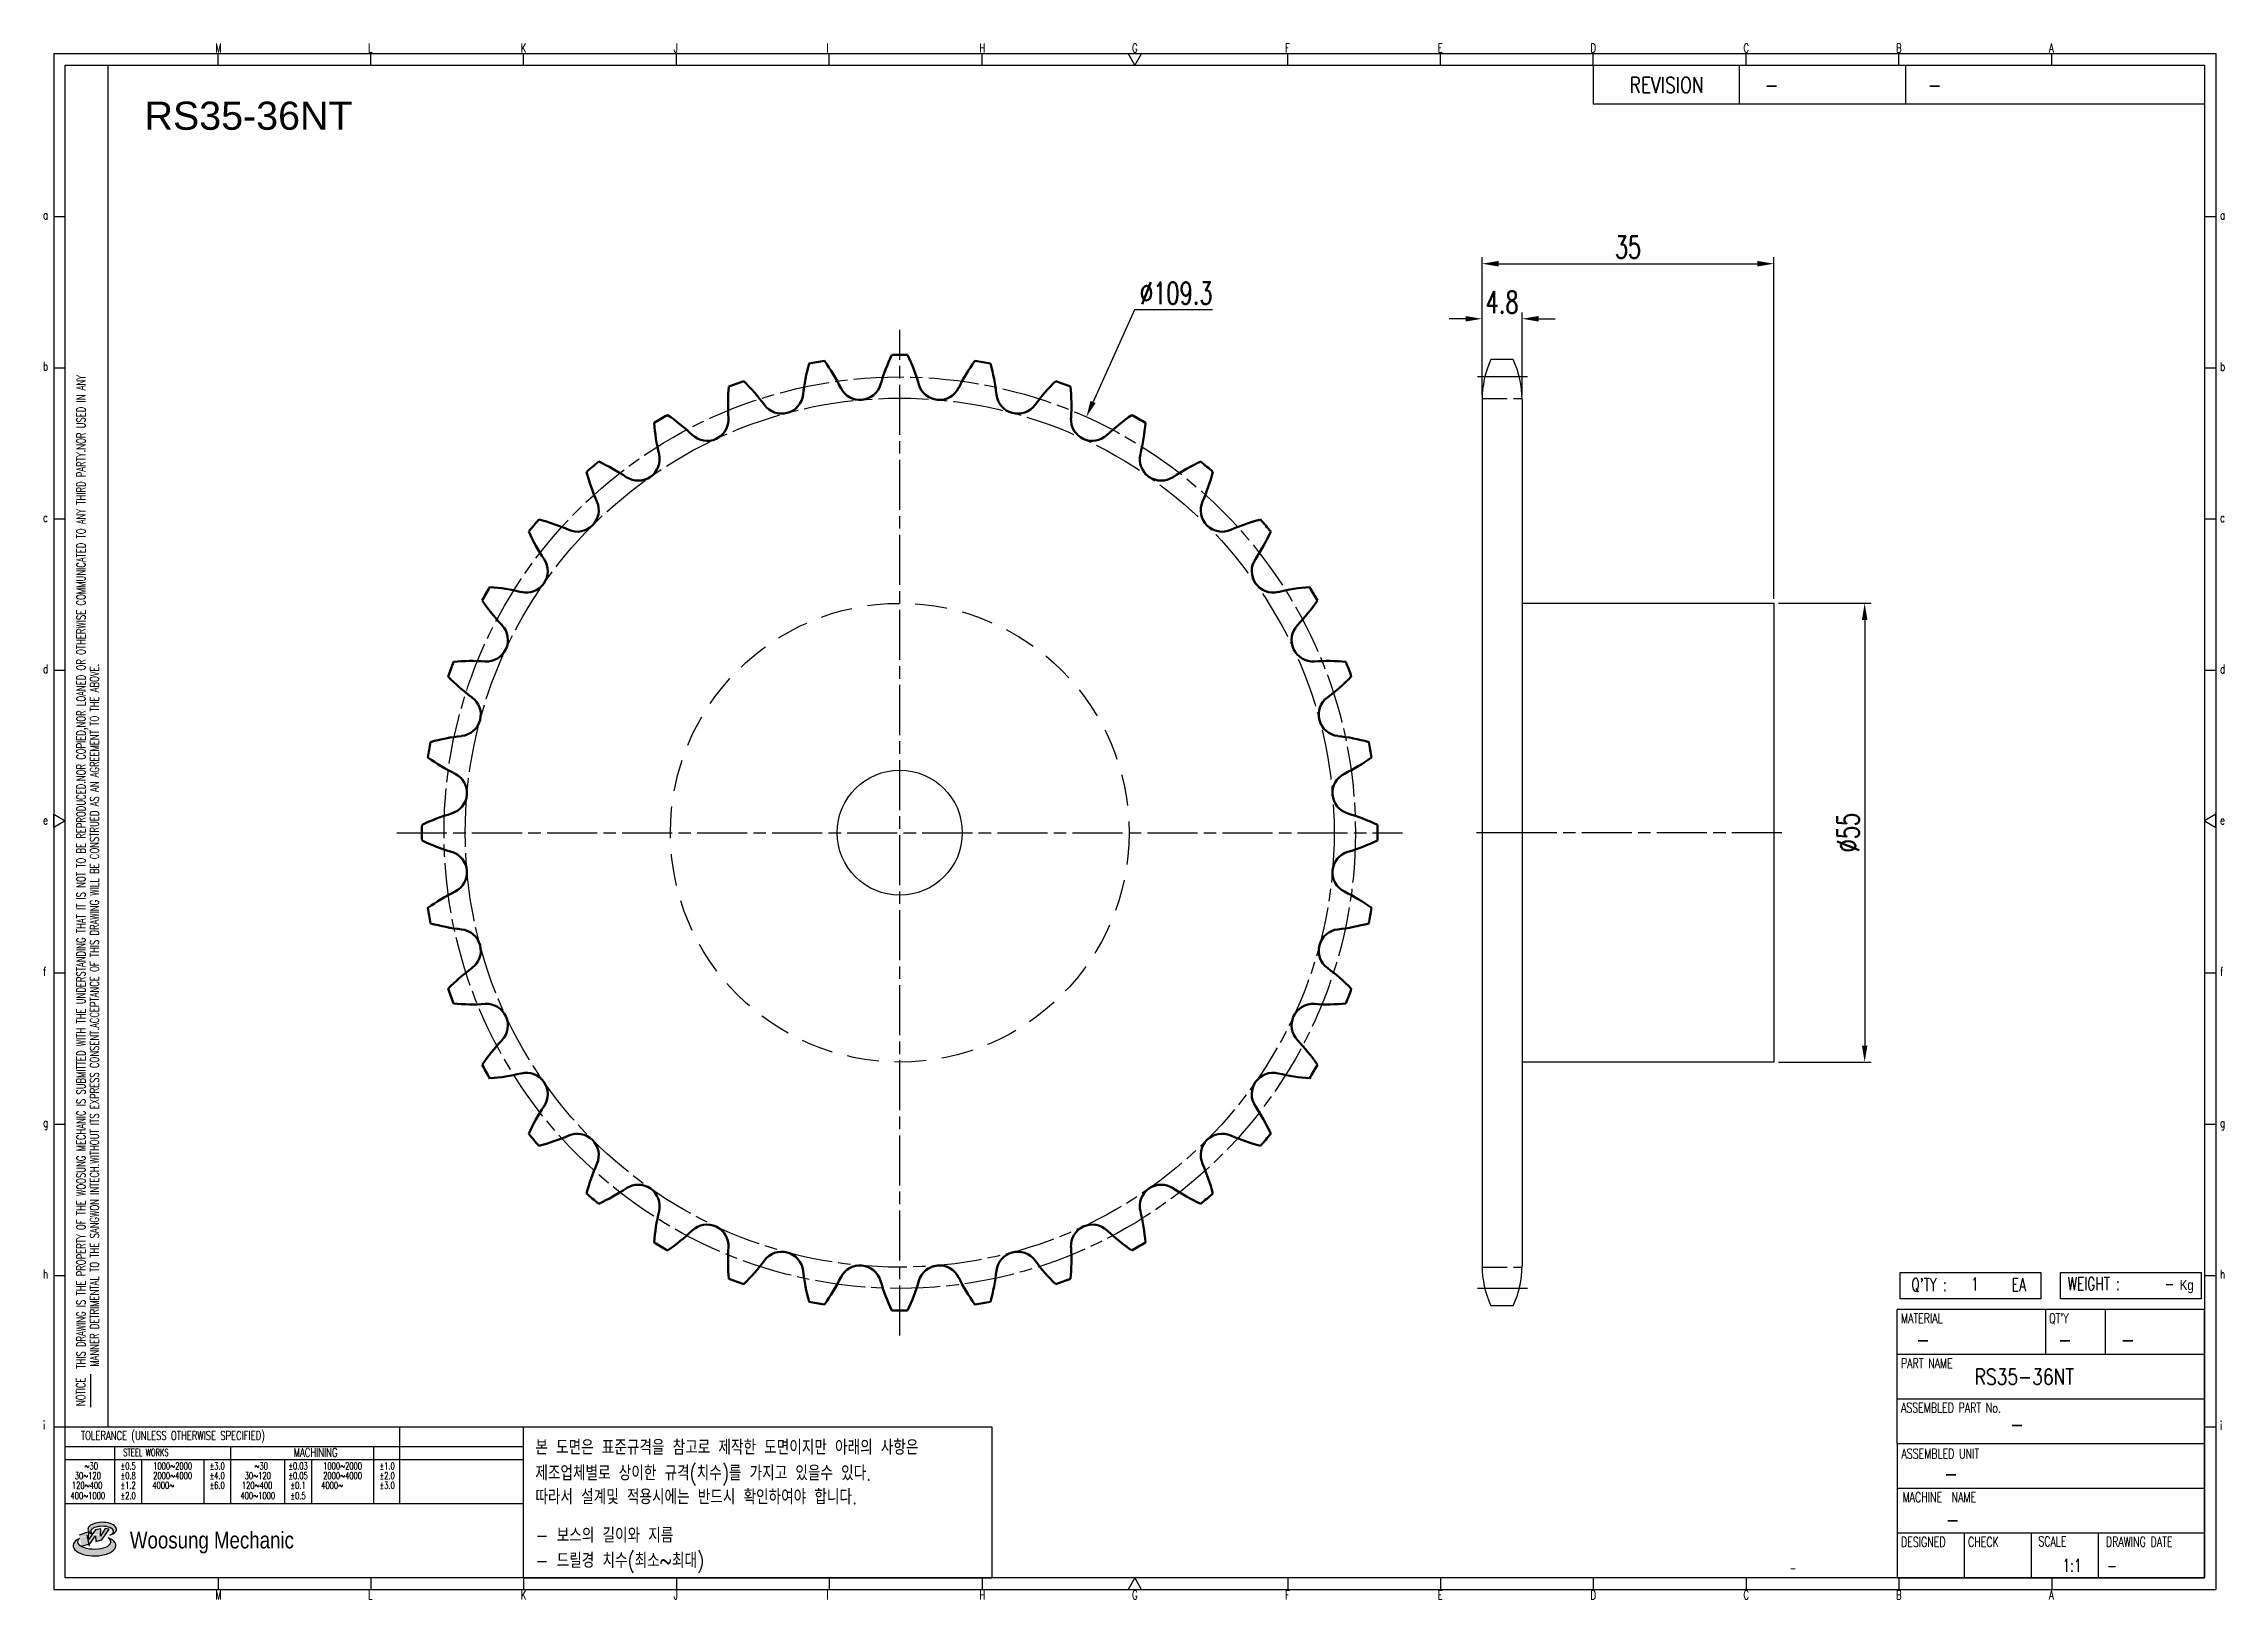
# Model space of a CAD drawing. Header units: millimetres. Extents: x -44811 to -44550, y 1096 to 1283.
import ezdxf
from ezdxf.enums import TextEntityAlignment as Align

# ---------------------------------------------------------------- set-up
doc = ezdxf.new("R2010")
doc.units = ezdxf.units.MM
for name, pattern in [('AM_ISO02W050', [7.5, 6, -1.5]), ('AM_ISO02W050x2', [3.75, 3, -0.75]), ('AM_ISO08W050', [18, 12, -1.5, 3, -1.5]), ('AM_ISO08W050x2', [9, 6, -0.75, 1.5, -0.75]), ('HIDDEN', [9.525, 6.35, -3.175])]:
    doc.linetypes.add(name, pattern=pattern)
for name, color, linetype, lineweight in [('AM_0N', 7, 'Continuous', 50), ('AM_3N', 6, 'AM_ISO02W050', 25), ('AM_7', 4, 'AM_ISO08W050', 25), ('AM_7N', 4, 'AM_ISO08W050', 25)]:
    doc.layers.add(name, color=color, linetype=linetype, lineweight=lineweight)
for name, color, linetype in [('HL', 2, 'HIDDEN'), ('S-DIM', 7, 'Continuous'), ('TITLE', 7, 'Continuous'), ('도면레이아웃', 7, 'Continuous')]:
    doc.layers.add(name, color=color, linetype=linetype)
doc.styles.add('HAN', font='ROMANS.shx', dxfattribs={"width": 0.7, "bigfont": 'whgtxt.shx'})
doc.styles.add('HKD_ST2', font='romans.shx', dxfattribs={"width": 0.7, "height": 4, "bigfont": '@extfont2.shx'})
doc.styles.add('HSG', font='SIMPLEX.shx', dxfattribs={"width": 0.7, "bigfont": 'HSG.shx'})
doc.styles.add('ROMANS', font='romans.shx', dxfattribs={"width": 0.7, "bigfont": 'whgtxt.shx'})
doc.styles.add('SLDTEXTSTYLE4', font='arial.ttf', dxfattribs={"width": 0.8})
doc.styles.get("Standard").update_dxf_attribs({"font": 'arial.ttf'})
doc.dimstyles.new('APP3.5', dxfattribs={"dimscale": 1.1, "dimtxt": 2.4, "dimasz": 1.8, "dimexe": 0.7, "dimexo": 0.5, "dimgap": 0.6, "dimtad": 1, "dimtoh": 1, "dimdec": 1, "dimrnd": 0.01, "dimzin": 9, "dimdsep": 46, "dimtxsty": 'HSG', "dimcen": 0, "dimclrd": 1, "dimclre": 1, "dimclrt": 256, "dimazin": 2, "dimtp": 1, "dimtm": 1, "dimtfac": 0.5, "dimtdec": 1, "dimtofl": 0, "dimtmove": 0, "dimatfit": 3, "dimfxl": 0, "dimtvp": 1, "dimtolj": 2, "dimlwd": -1, "dimlwe": -1, "dimarcsym": 0})

# ---------------------------------------------------------------- blocks, each defined once
blk = doc.blocks.new('SUYWSHJH')
at = {"layer": '도면레이아웃'}
h = blk.add_hatch(color=10, dxfattribs=at)
h.paths.add_polyline_path([(1.544, 35.177), (1.554, 34.966), (1.779, 35.034), (2.054, 35.422), (1.908, 35.446), (1.728, 35.167), (1.741, 35.439), (1.547, 35.405), (1.292, 35.041), (1.295, 35.33), (0.943, 35.208), (1.03, 34.8), (1.336, 34.885)])
edge = h.paths.add_edge_path()
edge.add_ellipse((1.795, 35.421), major_axis=(-0.53, 0), ratio=0.487785, start_angle=122.36065, end_angle=403.39574)
edge.add_line((1.411, 35.244), (1.419, 35.261))
edge.add_ellipse((1.798, 35.344), major_axis=(-0.423, 0), ratio=0.444396, start_angle=131.58977, end_angle=386.19408, ccw=False)
edge = h.paths.add_edge_path()
edge.add_ellipse((1.512, 34.815), major_axis=(-0.793, 0), ratio=0.480113, start_angle=314.67633, end_angle=590.85213)
edge.add_ellipse((1.501, 34.958), major_axis=(-0.62, 0), ratio=0.43311, start_angle=331.7024, end_angle=574.42495, ccw=False)
for p, q in [((0, 90.118), (80.15, 90.118)), ((0, 90.118), (0, 33.191)), ((6.089, 89.693), (6.089, 90.118)), ((11.753, 89.693), (11.753, 90.118)), ((17.418, 89.693), (17.418, 90.118)), ((23.082, 89.693), (23.082, 90.118)), ((28.746, 89.693), (28.746, 90.118)), ((34.411, 89.693), (34.411, 90.118)), ((45.739, 89.693), (45.739, 90.118)), ((51.404, 89.693), (51.404, 90.118)), ((57.068, 89.693), (57.068, 90.118)), ((62.732, 89.693), (62.732, 90.118)), ((68.397, 89.693), (68.397, 90.118)), ((74.061, 89.693), (74.061, 90.118)), ((80.15, 90.118), (80.15, 33.191)), ((0, 84.085), (0.425, 84.085)), ((79.725, 84.085), (80.15, 84.085)), ((0, 78.478), (0.425, 78.478)), ((79.725, 78.478), (80.15, 78.478)), ((0, 72.87), (0.425, 72.87)), ((79.725, 72.87), (80.15, 72.87)), ((0, 67.262), (0.425, 67.262)), ((79.725, 67.262), (80.15, 67.262)), ((0, 56.047), (0.425, 56.047)), ((79.725, 56.047), (80.15, 56.047)), ((0, 50.439), (0.425, 50.439)), ((79.725, 50.439), (80.15, 50.439)), ((0, 44.832), (0.425, 44.832)), ((79.725, 44.832), (80.15, 44.832)), ((1.377, 39.947), (1.377, 41.174)), ((0, 39.224), (0.425, 39.224)), ((79.725, 39.224), (80.15, 39.224)), ((0, 33.191), (80.15, 33.191)), ((6.089, 33.616), (6.089, 33.191)), ((11.753, 33.616), (11.753, 33.191)), ((17.418, 33.616), (17.418, 33.191)), ((23.082, 33.616), (23.082, 33.191)), ((28.746, 33.616), (28.746, 33.191)), ((34.411, 33.616), (34.411, 33.191)), ((45.739, 33.616), (45.739, 33.191)), ((51.404, 33.616), (51.404, 33.191)), ((57.068, 33.616), (57.068, 33.191)), ((62.732, 33.616), (62.732, 33.191)), ((68.397, 33.616), (68.397, 33.191)), ((74.061, 33.616), (74.061, 33.191))]:
    blk.add_line(p, q)
at = {"color": 2}
for p, q in [((2.017, 39.224), (2.017, 89.693)), ((0.425, 39.224), (17.418, 39.224)), ((12.816, 39.224), (12.816, 36.382)), ((17.418, 33.616), (17.418, 39.224)), ((0.425, 38.487), (17.418, 38.487)), ((0.425, 38.012), (17.418, 38.012)), ((2.257, 38.487), (2.257, 36.382)), ((3.257, 38.012), (3.257, 36.382)), ((5.557, 38.012), (5.557, 36.382)), ((6.557, 38.5), (6.557, 36.382)), ((8.557, 38.012), (8.557, 36.382)), ((9.557, 38.026), (9.557, 36.382)), ((11.857, 38.487), (11.857, 36.382)), ((0.425, 36.382), (17.418, 36.382))]:
    blk.add_line(p, q, dxfattribs=at)
at = {"color": 6, "ltscale": 0.5}
for p, q in [((57.068, 89.693), (57.068, 88.246)), ((62.47, 89.693), (62.47, 88.246)), ((68.635, 89.693), (68.635, 88.246)), ((79.725, 88.246), (57.068, 88.246)), ((68.336, 38.59), (68.336, 43.563)), ((79.725, 43.563), (68.336, 43.563)), ((73.827, 43.563), (73.827, 41.905)), ((76.037, 43.563), (76.037, 41.905)), ((79.725, 38.59), (79.725, 43.563)), ((79.725, 41.905), (68.336, 41.905)), ((79.725, 40.248), (68.336, 40.248)), ((68.336, 38.59), (68.336, 33.616)), ((79.725, 38.59), (68.336, 38.59)), ((79.725, 33.616), (79.725, 38.59)), ((79.725, 36.932), (68.336, 36.932)), ((79.725, 35.274), (68.336, 35.274)), ((70.822, 33.616), (70.822, 35.274)), ((73.309, 33.616), (73.309, 35.274)), ((75.796, 33.616), (75.796, 35.274)), ((68.336, 33.616), (79.725, 33.616))]:
    blk.add_line(p, q, dxfattribs=at)
for points in [[(40.075, 89.693), (39.83, 90.118), (40.32, 90.118)], [(0.425, 89.693), (79.725, 89.693), (79.725, 33.616), (0.425, 33.616)], [(0.425, 61.679), (0, 61.433), (0, 61.924)], [(79.725, 61.679), (80.15, 61.433), (80.15, 61.924)], [(40.075, 33.616), (39.83, 33.191), (40.32, 33.191)]]:
    blk.add_lwpolyline(points, close=True)
at = {"layer": 'TITLE', "color": 20}
for p, q in [((68.449, 43.961), (68.449, 44.936)), ((68.449, 44.936), (73.654, 44.936)), ((73.654, 44.936), (73.654, 43.961)), ((74.39, 43.961), (74.39, 44.936)), ((74.39, 44.936), (79.595, 44.936)), ((79.595, 44.936), (79.595, 43.961)), ((73.654, 43.961), (68.449, 43.961)), ((79.595, 43.961), (74.39, 43.961))]:
    blk.add_line(p, q, dxfattribs=at)
at = {"layer": '도면레이아웃'}
for p, q in [((1.295, 35.33), (0.943, 35.208)), ((1.03, 34.8), (1.336, 34.885)), ((1.224, 35.208), (1.311, 34.8)), ((1.224, 35.208), (1.224, 35.208)), ((1.547, 35.405), (1.292, 35.041)), ((1.292, 35.041), (1.295, 35.33)), ((1.336, 34.885), (1.544, 35.177)), ((1.419, 35.261), (1.411, 35.244)), ((1.544, 35.177), (1.554, 34.966)), ((1.741, 35.439), (1.547, 35.405)), ((1.554, 34.966), (1.779, 35.034)), ((1.908, 35.446), (1.728, 35.167)), ((1.728, 35.167), (1.741, 35.439)), ((1.779, 35.034), (2.054, 35.422)), ((2.054, 35.422), (1.908, 35.446))]:
    blk.add_line(p, q, dxfattribs=at)
for centre, major_axis, ratio, start_param, end_param in [((1.795, 35.421), (-0.53, 0), 0.487785, 2.135596, 7.040584), ((1.512, 34.815), (-0.793, 0), 0.480113, 5.492138, 10.312315), ((1.501, 34.958), (-0.62, 0), 0.43311, 5.789299, 10.025607), ((1.798, 35.344), (-0.423, 0), 0.444396, 2.296675, 6.740358)]:
    blk.add_ellipse(centre, major_axis=major_axis, ratio=ratio, start_param=start_param, end_param=end_param, dxfattribs=at)
at = {"color": 4, "style": 'HKD_ST2', "width": 0.7}
for s, p in [('M', (5.988, 90.164)), ('L', (11.652, 90.164)), ('K', (17.316, 90.164)), ('J', (22.981, 90.164)), ('I', (28.645, 90.164)), ('H', (34.309, 90.164)), ('G', (39.974, 90.164)), ('F', (45.638, 90.164)), ('E', (51.302, 90.164)), ('D', (56.967, 90.164)), ('C', (62.631, 90.164)), ('B', (68.295, 90.164)), ('A', (73.96, 90.164)), ('a', (-0.395, 83.976)), ('a', (80.305, 83.97)), ('b', (-0.395, 78.368)), ('b', (80.305, 78.362)), ('c', (-0.395, 72.76)), ('c', (80.305, 72.754)), ('d', (-0.395, 67.153)), ('d', (80.305, 67.147)), ('e', (-0.395, 61.545)), ('e', (80.305, 61.539)), ('f', (-0.395, 55.937)), ('f', (80.305, 55.931)), ('g', (-0.395, 50.33)), ('g', (80.305, 50.324)), ('h', (-0.395, 44.722)), ('h', (80.305, 44.716)), ('i', (-0.395, 39.114)), ('i', (80.305, 39.108)), ('M', (5.988, 32.824)), ('L', (11.652, 32.824)), ('K', (17.316, 32.824)), ('J', (22.981, 32.824)), ('I', (28.645, 32.824)), ('H', (34.309, 32.824)), ('G', (39.974, 32.824)), ('F', (45.638, 32.824)), ('E', (51.302, 32.824)), ('D', (56.967, 32.824)), ('C', (62.631, 32.824)), ('B', (68.295, 32.824)), ('A', (73.96, 32.824))]:
    blk.add_text(s, height=0.326, dxfattribs=at).set_placement(p)
for s, height, style, width, p in [('REVISION', 0.5806, 'HAN', 0.8, (58.415, 88.664)), ('-', 0.581, 'HAN', 0.8, (63.426, 88.664)), ('-', 0.581, 'HAN', 0.8, (69.468, 88.664)), ("Q'TY : ", 0.4746, 'HKD_ST2', 0.7, (68.857, 44.253)), ('1', 0.475, 'HKD_ST2', 0.7, (71.071, 44.275)), ('EA', 0.4746, 'HKD_ST2', 0.7, (72.578, 44.253)), ('WEIGHT : ', 0.4746, 'HKD_ST2', 0.7, (74.65, 44.286)), ('-', 0.581, 'HAN', 0.8, (69.029, 42.157)), ('-', 0.581, 'HAN', 0.8, (74.289, 42.157)), ('-', 0.581, 'HAN', 0.8, (76.623, 42.157)), ('-', 0.581, 'HAN', 0.8, (72.515, 39.013)), ('-', 0.581, 'HAN', 0.8, (70.067, 37.189)), ('-', 0.581, 'HAN', 0.8, (70.126, 35.48)), ('1:1', 0.4746, 'HKD_ST2', 0.7, (74.458, 33.848)), ('-', 0.475, 'HKD_ST2', 0.7, (76.112, 33.837))]:
    blk.add_text(s, height=height, dxfattribs=dict(style=style, width=width)).set_placement(p)
at = {"color": 1, "style": 'HKD_ST2', "width": 0.7}
for s, p in [(' THIS DRAWING IS THE PROPERTY OF THE WOOSUNG MECHANIC IS SUBMITTED WITH THE UNDERSTANDING THAT IT IS NOT TO BE REPRODUCED.NOR COPIED,NOR LOANED OR OTHERWISE COMMUNICATED TO ANY THIRD PARTY.NOR USED IN ANY', (1.173, 41.217)), ('MANNER DETRIMENTAL TO THE SANGWON INTECH.WITHOUT ITS EXPRESS CONSENT.ACCEPTANCE OF THIS DRAWING WILL BE CONSTRUED AS AN AGREEMENT TO THE ABOVE.', (1.672, 41.447))]:
    blk.add_text(s, height=0.326266, rotation=90, dxfattribs=at).set_placement(p)
at = {"style": 'HKD_ST2', "width": 0.7}
blk.add_text('-', height=0.475, dxfattribs=at).set_placement((78.613, 44.286), align=Align.RIGHT)
at = {"color": 4, "style": 'HKD_ST2', "width": 0.7}
for s, height, p in [('MATERIAL', 0.3651, (68.474, 43.425)), ("QT'Y", 0.3651, (73.965, 43.425)), ('PART NAME', 0.3651, (68.474, 41.756)), ('ASSEMBLED PART No.', 0.36511, (68.474, 40.109)), ('ASSEMBLED UNIT', 0.36511, (68.49, 38.408)), ('MACHINE  NAME', 0.36511, (68.532, 36.794)), ('DESIGNED', 0.3651, (68.474, 35.136)), ('CHECK', 0.3651, (70.961, 35.136)), ('SCALE', 0.3651, (73.566, 35.153)), ('DRAWING DATE', 0.36511, (76.071, 35.141))]:
    blk.add_text(s, height=height, dxfattribs=at).set_placement(p, align=Align.TOP_LEFT)
at = {"style": 'HKD_ST2', "width": 0.7}
blk.add_text('NOTICE', height=0.3263, rotation=90, dxfattribs=at).set_placement((1.163, 39.988))
for s, height, style, width, p in [('TOLERANCE (UNLESS OTHERWISE SPECIFIED)', 0.32627, 'HKD_ST2', 0.7, (4.417, 38.896)), ('-', 0.326, 'ROMANS', 0.65, (64.469, 33.975))]:
    blk.add_text(s, height=height, dxfattribs=dict(style=style, width=width)).set_placement(p, align=Align.MIDDLE_CENTER)
at = {"color": 4, "style": 'HKD_ST2', "width": 0.7}
for s, height, p in [('STEEL WORKS', 0.26101, (3.416, 38.268)), ('MACHINING', 0.3263, (9.707, 38.27)), ('%%P0.5', 0.261, (2.757, 37.762)), ('%%P0.8', 0.261, (2.757, 37.411)), ('%%P3.0', 0.261, (6.057, 37.762)), ('%%P4.0', 0.261, (6.057, 37.411)), ('%%P0.03', 0.261, (9.057, 37.762)), ('%%P0.05', 0.261, (9.057, 37.411)), ('%%P1.0', 0.261, (12.357, 37.762)), ('%%P2.0', 0.261, (12.357, 37.411)), ('%%P1.2', 0.261, (2.757, 37.045)), ('%%P2.0', 0.261, (2.757, 36.67)), ('%%P6.0', 0.261, (6.057, 37.045)), ('%%P0.1', 0.261, (9.057, 37.045)), ('%%P0.5', 0.261, (9.057, 36.67)), ('%%P3.0', 0.261, (12.357, 37.045))]:
    blk.add_text(s, height=height, dxfattribs=at).set_placement(p, align=Align.MIDDLE)
for s, height, p in [('30%%126120', 0.261, (1.263, 37.411)), ('%%12630', 0.261, (1.389, 37.762)), ('2000%%1264000', 0.26101, (4.407, 37.411)), ('1000%%1262000', 0.26101, (4.407, 37.762)), ('30%%126120', 0.261, (7.563, 37.411)), ('%%12630', 0.261, (7.689, 37.762)), ('2000%%1264000', 0.26101, (10.707, 37.411)), ('1000%%1262000', 0.26101, (10.707, 37.762)), ('400%%1261000', 0.26101, (1.263, 36.67)), ('120%%126400', 0.26101, (1.237, 37.045)), ('4000%%126', 0.261, (4.061, 37.045)), ('400%%1261000', 0.26101, (7.563, 36.67)), ('120%%126400', 0.26101, (7.537, 37.045)), ('4000%%126', 0.261, (10.321, 37.045))]:
    blk.add_text(s, height=height, dxfattribs=at).set_placement(p, align=Align.MIDDLE_CENTER)
at = {"color": 1, "style": 'SLDTEXTSTYLE4', "width": 0.8}
blk.add_text('Woosung Mechanic', height=0.61957, dxfattribs=at).set_placement((2.822, 34.711))
at = {"layer": 'TITLE', "width": 0.8}
blk.add_text('Kg', height=0.3789, dxfattribs=at).set_placement((78.807, 44.286))
blk = doc.blocks.new('*D395')
at = {"layer": 'Defpoints', "color": 0, "transparency": 16777216}
for p in [(-44633.95, 1249.92), (-44638.75, 1240.22), (-44633.95, 1240.22)]:
    blk.add_point(p, dxfattribs=at)
at = {"layer": 'S-DIM', "color": 1, "transparency": 16777216}
for p, q in [((-44638.75, 1240.77), (-44638.75, 1250.69)), ((-44633.95, 1240.77), (-44633.95, 1250.69)), ((-44640.73, 1249.92), (-44642.71, 1249.92)), ((-44631.97, 1249.92), (-44629.99, 1249.92))]:
    blk.add_line(p, q, dxfattribs=at)
for points in [[(-44640.73, 1250.25), (-44640.73, 1249.59), (-44638.75, 1249.92)], [(-44631.97, 1250.25), (-44631.97, 1249.59), (-44633.95, 1249.92)]]:
    blk.add_solid(points, dxfattribs=at)
at = {"layer": 'S-DIM', "transparency": 16777216, "insert": (-44636.35, 1251.9), "char_height": 2.64, "attachment_point": 5, "style": 'HSG'}
blk.add_mtext('\\A2;4.8', dxfattribs=at)
blk = doc.blocks.new('*D396')
at = {"layer": 'Defpoints', "color": 0, "transparency": 16777216}
for p in [(-44603.75, 1256.52), (-44638.75, 1240.22), (-44603.75, 1215.8)]:
    blk.add_point(p, dxfattribs=at)
at = {"layer": 'S-DIM', "color": 1, "transparency": 16777216}
for p, q in [((-44638.75, 1240.77), (-44638.75, 1257.29)), ((-44636.77, 1256.52), (-44605.73, 1256.52)), ((-44603.75, 1216.35), (-44603.75, 1257.29))]:
    blk.add_line(p, q, dxfattribs=at)
for points in [[(-44636.77, 1256.85), (-44636.77, 1256.19), (-44638.75, 1256.52)], [(-44605.73, 1256.85), (-44605.73, 1256.19), (-44603.75, 1256.52)]]:
    blk.add_solid(points, dxfattribs=at)
at = {"layer": 'S-DIM', "transparency": 16777216, "insert": (-44621.25, 1258.5), "char_height": 2.64, "attachment_point": 5, "style": 'HSG'}
blk.add_mtext('\\A2;35', dxfattribs=at)
blk = doc.blocks.new('*D397')
at = {"layer": 'Defpoints', "color": 0, "transparency": 16777216}
for p in [(-44603.75, 1215.8), (-44603.75, 1160.8), (-44592.87, 1160.8)]:
    blk.add_point(p, dxfattribs=at)
at = {"layer": 'S-DIM', "color": 1, "transparency": 16777216}
for p, q in [((-44603.2, 1215.8), (-44592.1, 1215.8)), ((-44592.87, 1213.82), (-44592.87, 1162.78)), ((-44603.2, 1160.8), (-44592.1, 1160.8))]:
    blk.add_line(p, q, dxfattribs=at)
for points in [[(-44593.2, 1213.82), (-44592.54, 1213.82), (-44592.87, 1215.8)], [(-44593.2, 1162.78), (-44592.54, 1162.78), (-44592.87, 1160.8)]]:
    blk.add_solid(points, dxfattribs=at)
at = {"layer": 'S-DIM', "transparency": 16777216, "insert": (-44594.85, 1188.31), "char_height": 2.64, "attachment_point": 5, "rotation": 90, "style": 'HSG'}
blk.add_mtext('\\A2;%%c55', dxfattribs=at)
blk = doc.blocks.new('*D398')
at = {"layer": 'Defpoints', "color": 0, "transparency": 16777216}
for p in [(-44686.2, 1238.15), (-44730.96, 1138.45)]:
    blk.add_point(p, dxfattribs=at)
at = {"layer": 'S-DIM', "color": 1, "transparency": 16777216}
for p, q in [((-44680.43, 1251.01), (-44685.39, 1239.96)), ((-44671.06, 1251.01), (-44680.43, 1251.01))]:
    blk.add_line(p, q, dxfattribs=at)
blk.add_solid([(-44685.7, 1240.09), (-44685.09, 1239.82), (-44686.2, 1238.15)], dxfattribs=at)
at = {"layer": 'S-DIM', "transparency": 16777216, "insert": (-44675.42, 1252.99), "char_height": 2.64, "attachment_point": 5, "style": 'HSG'}
blk.add_mtext('\\A2;∅109.3', dxfattribs=at)

msp = doc.modelspace()

# ---------------------------------------------------------------- linework, layer by layer
for p, q in [((-44635.02, 1245.02), (-44637.68, 1245.02)), ((-44638.75, 1240.22), (-44638.75, 1136.38)), ((-44633.95, 1240.22), (-44633.95, 1136.38)), ((-44635.02, 1131.58), (-44637.68, 1131.58))]:
    msp.add_line(p, q)
msp.add_lwpolyline([(-44633.95, 1215.8), (-44603.75, 1215.8), (-44603.75, 1160.8), (-44633.95, 1160.8)])
at = {"color": 4}
msp.add_lwpolyline([(-44753.68, 1117.07), (-44697.52, 1117.07), (-44697.52, 1098.93), (-44753.68, 1098.93)], close=True, dxfattribs=at)
msp.add_circle((-44708.58, 1188.3), 7.5)
for centre, start, end in [((-44627.45, 1240.22), 154.8633, 180), ((-44645.25, 1240.22), 0, 25.1367), ((-44627.45, 1136.38), 180, 205.1367), ((-44645.25, 1136.38), 334.8633, 0)]:
    msp.add_arc(centre, 11.3, start, end)
at = {"layer": 'AM_0N'}
for centre, radius, start, end in [((-44708.58, 1188.3), 57.29, 99.054, 100.946), ((-44736.42, 1231.38), 23.16, 26.25, 35.6419), ((-44688.64, 1235.56), 23.16, 154.3581, 163.75), ((-44708.58, 1188.3), 57.29, 89.054, 90.946), ((-44728.52, 1235.56), 23.16, 16.25, 25.6419), ((-44680.74, 1231.38), 23.16, 144.3581, 153.75), ((-44708.58, 1188.3), 57.29, 79.054, 80.946), ((-44708.58, 1188.3), 57.29, 109.054, 110.946), ((-44743.48, 1225.89), 23.16, 36.25, 45.6419), ((-44697.15, 1238.31), 23.16, 164.3581, 173.75), ((-44720.01, 1238.31), 23.16, 6.25, 15.6419), ((-44673.68, 1225.89), 23.16, 134.3581, 143.75), ((-44708.58, 1188.3), 57.29, 69.054, 70.946), ((-44706.01, 1239.53), 23.16, 174.3581, 183.75), ((-44722.73, 1241.11), 2.57, 216.25, 353.75), ((-44713.35, 1242.76), 2.57, 206.25, 343.75), ((-44703.82, 1242.76), 2.57, 196.25, 333.75), ((-44694.43, 1241.11), 2.57, 186.25, 323.75), ((-44711.15, 1239.53), 23.16, 356.25, 5.6419), ((-44708.58, 1188.3), 57.29, 119.054, 120.946), ((-44714.94, 1239.2), 23.16, 184.3581, 193.75), ((-44749.48, 1219.26), 23.16, 46.25, 55.6419), ((-44731.68, 1237.85), 2.57, 226.25, 3.75), ((-44685.48, 1237.85), 2.57, 176.25, 313.75), ((-44667.68, 1219.26), 23.16, 124.3581, 133.75), ((-44708.58, 1188.3), 57.29, 59.054, 60.946), ((-44702.22, 1239.2), 23.16, 346.25, 355.6419), ((-44708.58, 1188.3), 57.29, 129.054, 130.946), ((-44754.23, 1211.69), 23.16, 56.25, 65.6419), ((-44739.94, 1233.08), 2.57, 236.25, 13.75), ((-44677.22, 1233.08), 2.57, 166.25, 303.75), ((-44662.93, 1211.69), 23.16, 114.3581, 123.75), ((-44708.58, 1188.3), 57.29, 49.054, 50.946), ((-44723.69, 1237.32), 23.16, 194.3581, 203.75), ((-44693.47, 1237.32), 23.16, 336.25, 345.6419), ((-44747.24, 1226.96), 2.57, 246.25, 23.75), ((-44669.92, 1226.96), 2.57, 156.25, 293.75), ((-44708.58, 1188.3), 57.29, 139.054, 140.946), ((-44731.97, 1233.95), 23.16, 204.3581, 213.75), ((-44757.6, 1203.41), 23.16, 66.25, 75.6419), ((-44659.56, 1203.41), 23.16, 104.3581, 113.75), ((-44685.19, 1233.95), 23.16, 326.25, 335.6419), ((-44708.58, 1188.3), 57.29, 39.054, 40.946), ((-44753.36, 1219.66), 2.57, 256.25, 33.75), ((-44663.8, 1219.66), 2.57, 146.25, 283.75), ((-44708.58, 1188.3), 57.29, 149.054, 150.946), ((-44739.54, 1229.2), 23.16, 214.3581, 223.75), ((-44759.48, 1194.66), 23.16, 76.25, 85.6419), ((-44657.68, 1194.66), 23.16, 94.3581, 103.75), ((-44677.62, 1229.2), 23.16, 316.25, 325.6419), ((-44708.58, 1188.3), 57.29, 29.054, 30.946), ((-44758.13, 1211.4), 2.57, 266.25, 43.75), ((-44659.03, 1211.4), 2.57, 136.25, 273.75), ((-44708.58, 1188.3), 57.29, 159.054, 160.946), ((-44759.81, 1185.73), 23.16, 86.25, 95.6419), ((-44657.35, 1185.73), 23.16, 84.3581, 93.75), ((-44708.58, 1188.3), 57.29, 19.054, 20.946), ((-44746.17, 1223.2), 23.16, 224.3581, 233.75), ((-44670.99, 1223.2), 23.16, 306.25, 315.6419), ((-44761.39, 1202.45), 2.57, 276.25, 53.75), ((-44655.77, 1202.45), 2.57, 126.25, 263.75), ((-44708.58, 1188.3), 57.29, 169.054, 170.946), ((-44758.59, 1176.87), 23.16, 96.25, 105.6419), ((-44658.58, 1176.87), 23.16, 74.3581, 83.75), ((-44708.58, 1188.3), 57.29, 9.054, 10.946), ((-44751.66, 1216.14), 23.16, 234.3581, 243.75), ((-44763.04, 1193.07), 2.57, 286.25, 63.75), ((-44654.12, 1193.07), 2.57, 116.25, 253.75), ((-44665.5, 1216.14), 23.16, 296.25, 305.6419), ((-44755.84, 1168.36), 23.16, 106.25, 115.6419), ((-44661.32, 1168.36), 23.16, 64.3581, 73.75), ((-44708.58, 1188.3), 57.29, 179.054, 180.946), ((-44755.84, 1208.24), 23.16, 244.3581, 253.75), ((-44661.32, 1208.24), 23.16, 286.25, 295.6419), ((-44708.58, 1188.3), 57.29, 359.054, 0.946), ((-44763.04, 1183.54), 2.57, 296.25, 73.75), ((-44654.12, 1183.54), 2.57, 106.25, 243.75), ((-44751.66, 1160.46), 23.16, 116.25, 125.6419), ((-44665.5, 1160.46), 23.16, 54.3581, 63.75), ((-44708.58, 1188.3), 57.29, 189.054, 190.946), ((-44758.59, 1199.73), 23.16, 254.3581, 263.75), ((-44658.58, 1199.73), 23.16, 276.25, 285.6419), ((-44708.58, 1188.3), 57.29, 349.054, 350.946), ((-44761.39, 1174.15), 2.57, 306.25, 83.75), ((-44655.77, 1174.15), 2.57, 96.25, 233.75), ((-44746.17, 1153.4), 23.16, 126.25, 135.6419), ((-44670.99, 1153.4), 23.16, 44.3581, 53.75), ((-44708.58, 1188.3), 57.29, 199.054, 200.946), ((-44708.58, 1188.3), 57.29, 339.054, 340.946), ((-44759.81, 1190.87), 23.16, 264.3581, 273.75), ((-44758.13, 1165.2), 2.57, 316.25, 93.75), ((-44659.03, 1165.2), 2.57, 86.25, 223.75), ((-44657.35, 1190.87), 23.16, 266.25, 275.6419), ((-44739.54, 1147.4), 23.16, 136.25, 145.6419), ((-44677.62, 1147.4), 23.16, 34.3581, 43.75), ((-44708.58, 1188.3), 57.29, 209.054, 210.946), ((-44759.48, 1181.94), 23.16, 274.3581, 283.75), ((-44753.36, 1156.94), 2.57, 326.25, 103.75), ((-44663.8, 1156.94), 2.57, 76.25, 213.75), ((-44657.68, 1181.94), 23.16, 256.25, 265.6419), ((-44708.58, 1188.3), 57.29, 329.054, 330.946), ((-44731.97, 1142.65), 23.16, 146.25, 155.6419), ((-44685.19, 1142.65), 23.16, 24.3581, 33.75), ((-44708.58, 1188.3), 57.29, 219.054, 220.946), ((-44757.6, 1173.19), 23.16, 284.3581, 293.75), ((-44747.24, 1149.64), 2.57, 336.25, 113.75), ((-44669.92, 1149.64), 2.57, 66.25, 203.75), ((-44659.56, 1173.19), 23.16, 246.25, 255.6419), ((-44708.58, 1188.3), 57.29, 319.054, 320.946), ((-44723.69, 1139.28), 23.16, 156.25, 165.6419), ((-44693.47, 1139.28), 23.16, 14.3581, 23.75), ((-44754.23, 1164.91), 23.16, 294.3581, 303.75), ((-44739.94, 1143.52), 2.57, 346.25, 123.75), ((-44677.22, 1143.52), 2.57, 56.25, 193.75), ((-44662.93, 1164.91), 23.16, 236.25, 245.6419), ((-44708.58, 1188.3), 57.29, 229.054, 230.946), ((-44714.94, 1137.4), 23.16, 166.25, 175.6419), ((-44702.22, 1137.4), 23.16, 4.3581, 13.75), ((-44708.58, 1188.3), 57.29, 309.054, 310.946), ((-44749.48, 1157.34), 23.16, 304.3581, 313.75), ((-44731.68, 1138.75), 2.57, 356.25, 133.75), ((-44685.48, 1138.75), 2.57, 46.25, 183.75), ((-44667.68, 1157.34), 23.16, 226.25, 235.6419), ((-44708.58, 1188.3), 57.29, 239.054, 240.946), ((-44706.01, 1137.07), 23.16, 176.25, 185.6419), ((-44722.73, 1135.49), 2.57, 6.25, 143.75), ((-44694.43, 1135.49), 2.57, 36.25, 173.75), ((-44711.15, 1137.07), 23.16, 354.3581, 3.75), ((-44708.58, 1188.3), 57.29, 299.054, 300.946), ((-44743.48, 1150.71), 23.16, 314.3581, 323.75), ((-44697.15, 1138.3), 23.16, 186.25, 195.6419), ((-44736.42, 1145.22), 23.16, 324.3581, 333.75), ((-44713.35, 1133.84), 2.57, 16.25, 153.75), ((-44703.82, 1133.84), 2.57, 26.25, 163.75), ((-44680.74, 1145.22), 23.16, 206.25, 215.6419), ((-44720.01, 1138.3), 23.16, 344.3581, 353.75), ((-44673.68, 1150.71), 23.16, 216.25, 225.6419), ((-44708.58, 1188.3), 57.29, 249.054, 250.946), ((-44688.64, 1141.04), 23.16, 196.25, 205.6419), ((-44728.52, 1141.04), 23.16, 334.3581, 343.75), ((-44708.58, 1188.3), 57.29, 289.054, 290.946), ((-44708.58, 1188.3), 57.29, 259.054, 260.946), ((-44708.58, 1188.3), 57.29, 269.054, 270.946), ((-44708.58, 1188.3), 57.29, 279.054, 280.946)]:
    msp.add_arc(centre, radius, start, end, dxfattribs=at)
at = {"layer": 'AM_3N', "linetype": 'AM_ISO02W050x2'}
for p, q in [((-44638.75, 1240.38), (-44633.95, 1240.38)), ((-44638.75, 1136.22), (-44633.95, 1136.22))]:
    msp.add_line(p, q, dxfattribs=at)
at = {"layer": 'AM_7', "linetype": 'AM_ISO08W050x2'}
for p, q in [((-44633.29, 1242.94), (-44639.41, 1242.94)), ((-44633.29, 1188.3), (-44639.41, 1188.3)), ((-44633.29, 1188.3), (-44639.41, 1188.3)), ((-44602.79, 1188.3), (-44639.41, 1188.3)), ((-44633.29, 1133.66), (-44639.41, 1133.66))]:
    msp.add_line(p, q, dxfattribs=at)
for radius in [54.64, 52.1]:
    msp.add_circle((-44708.58, 1188.3), radius, dxfattribs=at)
at = {"layer": 'AM_7N', "linetype": 'AM_ISO08W050x2'}
for p, q in [((-44708.58, 1128.01), (-44708.58, 1248.59)), ((-44768.87, 1188.3), (-44648.29, 1188.3))]:
    msp.add_line(p, q, dxfattribs=at)
at = {"layer": 'HL', "ltscale": 0.6}
msp.add_circle((-44708.58, 1188.3), 27.5, dxfattribs=at)

# ---------------------------------------------------------------- block references
at = {"xscale": 3.234877041787919, "yscale": 3.234877041787919, "zscale": 3.234877041787919}
msp.add_blockref('SUYWSHJH', (-44810.02, 990.19), dxfattribs=at)

# ---------------------------------------------------------------- texts
at = {"color": 2}
msp.add_text('RS35-36NT', height=3.38, dxfattribs=at).set_placement((-44799.13, 1272.58))
at = {"style": 'HAN', "width": 0.8}
msp.add_text('RS35-36NT', height=1.878, dxfattribs=at).set_placement((-44579.68, 1122.12))
at = {"color": 4, "style": 'HAN', "width": 0.8}
for s, p in [('본 도면은 표준규격을 참고로 제작한 도면이지만 아래의 사항은', (-44752.27, 1113.71)), ('제조업체별로 상이한 규격(치수)를 가지고 있을수 있다.', (-44752.27, 1110.63)), ('따라서 설계및 적용시에는 반드시 확인하여야 합니다.', (-44752.27, 1107.77)), ('- 보스의 길이와 지름', (-44752.27, 1103.17)), ('- 드릴경 치수(최소~최대)', (-44752.27, 1100.14))]:
    msp.add_text(s, height=1.7771, dxfattribs=at).set_placement(p)

# ---------------------------------------------------------------- dimensions: what is measured, and where the dimension line sits
at = {"layer": 'S-DIM'}
dim = msp.add_linear_dim(base=(-44603.75, 1256.52), p1=(-44638.75, 1240.22), p2=(-44603.75, 1215.8), dimstyle='APP3.5', dxfattribs=at)
dim.commit()
dim.dimension.update_dxf_attribs({"geometry": '*D396', "text_midpoint": (-44621.25, 1258.5)})
dim = msp.add_diameter_dim_2p(p1=(-44730.96, 1138.45), p2=(-44686.2, 1238.15), dimstyle='APP3.5', dxfattribs=at)
dim.commit()
dim.dimension.update_dxf_attribs({"geometry": '*D398', "text_midpoint": (-44675.42, 1251.01), "dimtype": 163})
dim = msp.add_linear_dim(base=(-44633.95, 1249.92), p1=(-44638.75, 1240.22), p2=(-44633.95, 1240.22), dimstyle='APP3.5', dxfattribs=at)
dim.commit()
dim.dimension.update_dxf_attribs({"geometry": '*D395', "text_midpoint": (-44636.35, 1249.92), "dimtype": 160})
dim = msp.add_linear_dim(base=(-44592.87, 1160.8), p1=(-44603.75, 1215.8), p2=(-44603.75, 1160.8), angle=90, text='%%c<>', dimstyle='APP3.5', dxfattribs=at)
dim.commit()
dim.dimension.update_dxf_attribs({"geometry": '*D397', "text_midpoint": (-44592.87, 1188.31), "dimtype": 160})

doc.saveas('drawing.dxf')
